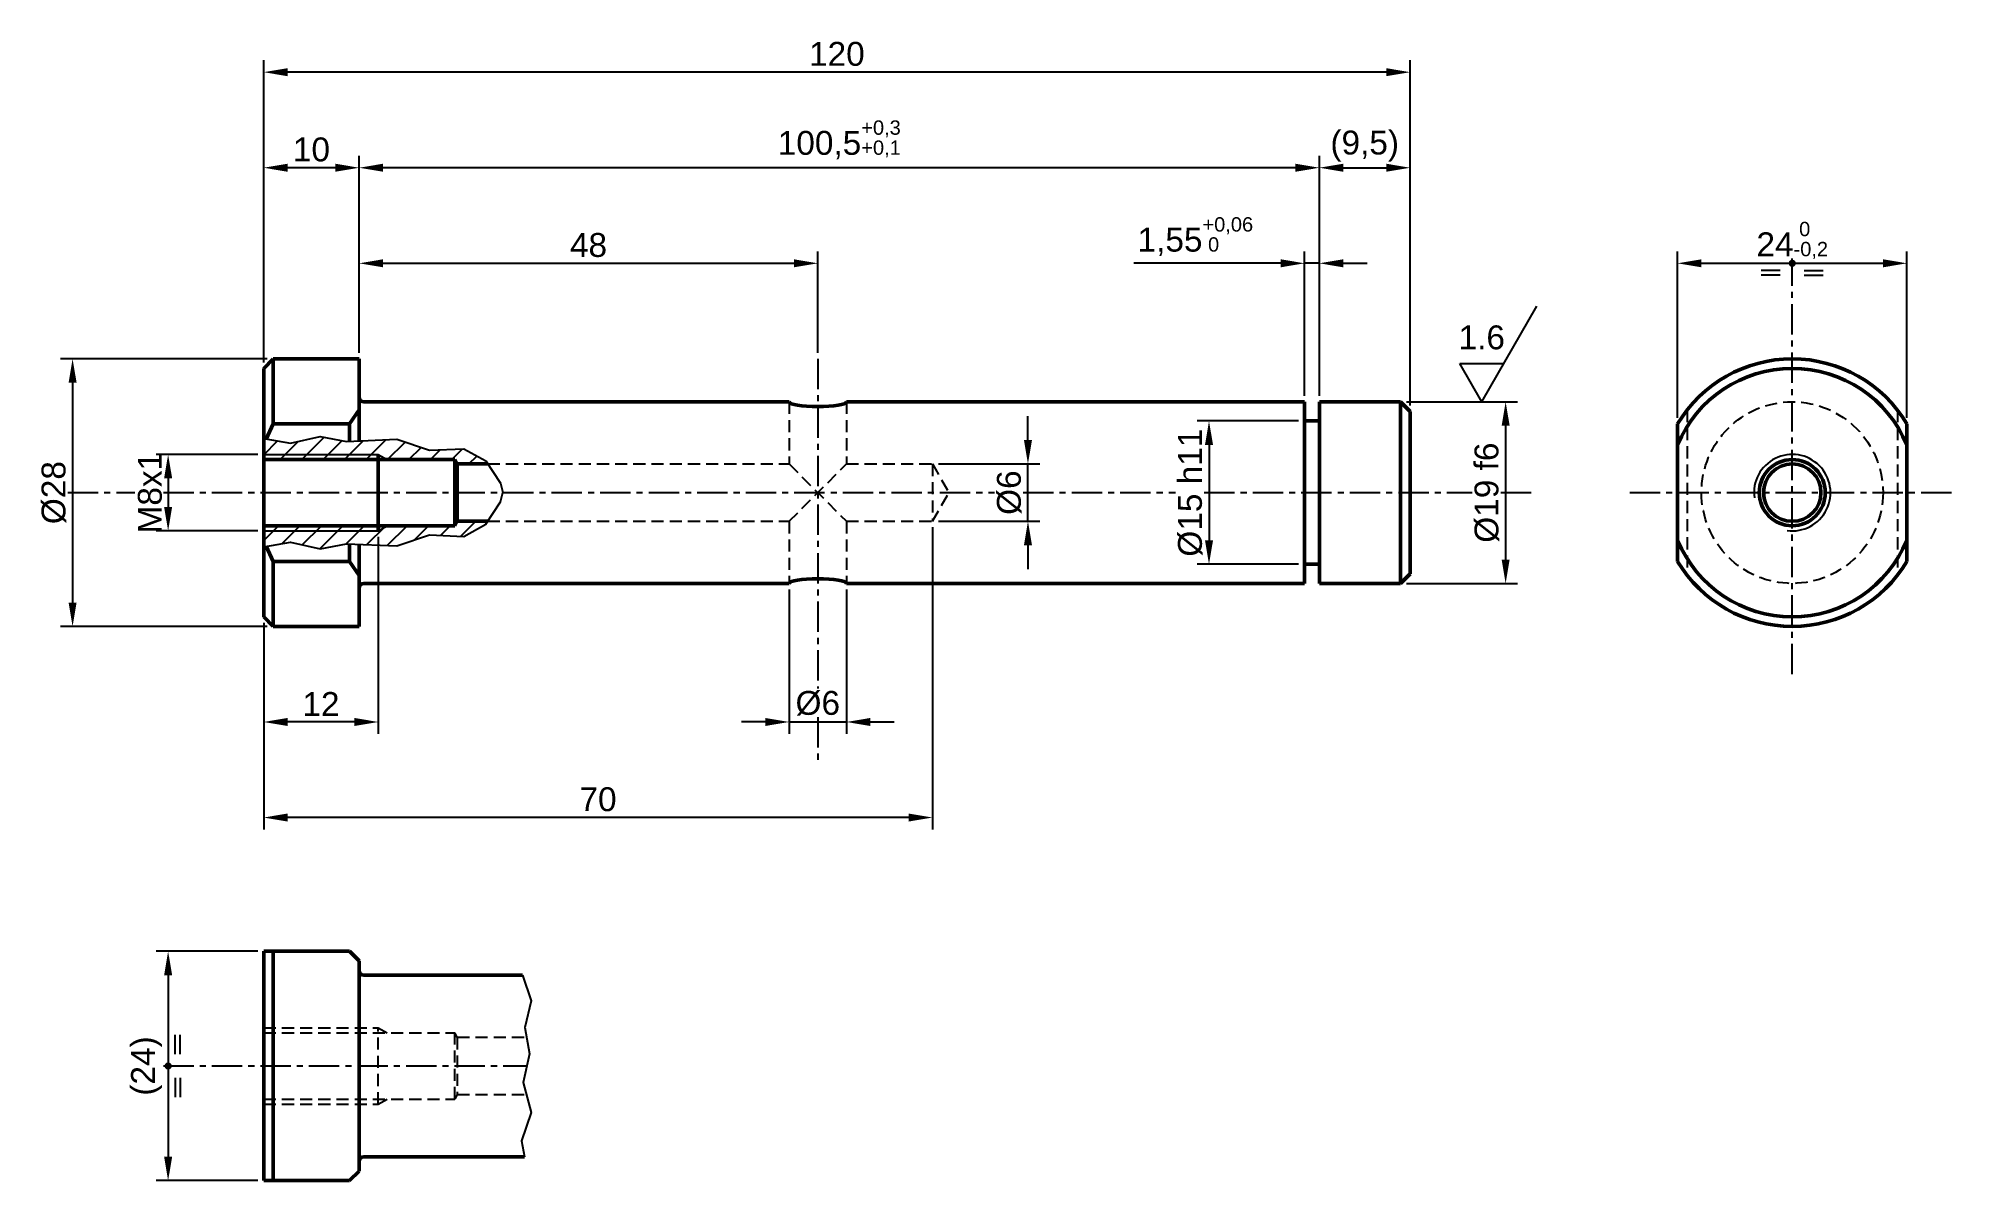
# Model space of a CAD drawing. Header units: millimetres. Extents: x 176 to 377, y 138 to 257.
import ezdxf
from ezdxf.enums import TextEntityAlignment as Align

# ---------------------------------------------------------------- set-up
doc = ezdxf.new("R2010")
doc.units = ezdxf.units.MM
doc.header["$LTSCALE"] = 0.1
doc.header["$PDSIZE"] = -5
doc.linetypes.add('CENTER', pattern=[50.8, 31.75, -6.35, 6.35, -6.35])
doc.linetypes.add('DASHED', pattern=[19.05, 12.7, -6.35])
for name, color, linetype, lineweight in [('ASSE', 4, 'CENTER', 25), ('CONTORNO1', 7, 'Continuous', 50), ('NASCOSTA', 6, 'DASHED', 25), ('QUOTA', 3, 'Continuous', 25), ('SOTTILE', 3, 'Continuous', 25), ('TRATTEGGIO', 1, 'Continuous', 25)]:
    doc.layers.add(name, color=color, linetype=linetype, lineweight=lineweight)
doc.styles.get("Standard").update_dxf_attribs({"font": 'arial.ttf'})
doc.dimstyles.new('ISO_1-1', dxfattribs={"dimtxt": 2.5, "dimasz": 2.5, "dimexe": 1.25, "dimexo": 0.625, "dimtad": 1, "dimtxsty": 'Standard', "dimcen": 2.5, "dimclrt": 2, "dimadec": 0, "dimazin": 0, "dimtfac": 1, "dimtmove": 0, "dimatfit": 3, "dimfxl": 1, "dimarcsym": 0})

# ---------------------------------------------------------------- blocks, each defined once
blk = doc.blocks.new('*D3')
at = {"layer": 'Defpoints', "color": 0}
for p in [(212, 205.5), (200, 196.5), (200, 185.5)]:
    blk.add_point(p, dxfattribs=at)
at = {"layer": 'QUOTA', "color": 0, "lineweight": -2}
for p, q in [((212, 204.88), (212, 184.25)), ((200, 195.88), (200, 184.25)), ((209.5, 185.5), (202.5, 185.5))]:
    blk.add_line(p, q, dxfattribs=at)
at = {"layer": 'QUOTA', "color": 0}
for points in [[(202.5, 185.92), (202.5, 185.08), (200, 185.5)], [(209.5, 185.08), (209.5, 185.92), (212, 185.5)]]:
    blk.add_solid(points, dxfattribs=at)
at = {"layer": 'QUOTA', "color": 2, "insert": (206, 187.38), "char_height": 2.5, "attachment_point": 5}
blk.add_mtext('12', dxfattribs=at)
blk = doc.blocks.new('*D4')
at = {"layer": 'Defpoints', "color": 0}
for p in [(255, 200), (261, 200), (261, 185.5)]:
    blk.add_point(p, dxfattribs=at)
at = {"layer": 'QUOTA', "color": 0, "lineweight": -2}
for p, q in [((255, 199.38), (255, 184.25)), ((261, 199.38), (261, 184.25)), ((252.5, 185.5), (250, 185.5)), ((255, 185.5), (261, 185.5)), ((263.5, 185.5), (266, 185.5))]:
    blk.add_line(p, q, dxfattribs=at)
at = {"layer": 'QUOTA', "color": 0}
for points in [[(252.5, 185.08), (252.5, 185.92), (255, 185.5)], [(263.5, 185.92), (263.5, 185.08), (261, 185.5)]]:
    blk.add_solid(points, dxfattribs=at)
at = {"layer": 'QUOTA', "color": 2, "insert": (258, 187.45), "char_height": 2.5, "attachment_point": 5}
blk.add_mtext('%%c6', dxfattribs=at)
blk = doc.blocks.new('*D5')
at = {"layer": 'Defpoints', "color": 0}
for p in [(270, 206.5), (200, 196.5), (200, 175.5)]:
    blk.add_point(p, dxfattribs=at)
at = {"layer": 'QUOTA', "color": 0, "lineweight": -2}
for p, q in [((270, 205.88), (270, 174.25)), ((200, 195.88), (200, 174.25)), ((267.5, 175.5), (202.5, 175.5))]:
    blk.add_line(p, q, dxfattribs=at)
at = {"layer": 'QUOTA', "color": 0}
for points in [[(202.5, 175.92), (202.5, 175.08), (200, 175.5)], [(267.5, 175.08), (267.5, 175.92), (270, 175.5)]]:
    blk.add_solid(points, dxfattribs=at)
at = {"layer": 'QUOTA', "color": 2, "insert": (235, 177.4), "char_height": 2.5, "attachment_point": 5}
blk.add_mtext('70', dxfattribs=at)
blk = doc.blocks.new('*D7')
at = {"layer": 'Defpoints', "color": 0}
for p in [(258, 233.5), (210, 223.5), (258, 223.5)]:
    blk.add_point(p, dxfattribs=at)
at = {"layer": 'QUOTA', "color": 0, "lineweight": -2}
for p, q in [((210, 224.12), (210, 234.75)), ((258, 224.12), (258, 234.75)), ((212.5, 233.5), (255.5, 233.5))]:
    blk.add_line(p, q, dxfattribs=at)
at = {"layer": 'QUOTA', "color": 0}
for points in [[(212.5, 233.92), (212.5, 233.08), (210, 233.5)], [(255.5, 233.08), (255.5, 233.92), (258, 233.5)]]:
    blk.add_solid(points, dxfattribs=at)
at = {"layer": 'QUOTA', "color": 2, "insert": (234, 235.4), "char_height": 2.5, "attachment_point": 5}
blk.add_mtext('48', dxfattribs=at)
blk = doc.blocks.new('*D8')
at = {"layer": 'Defpoints', "color": 0}
for p in [(210, 243.5), (210, 223.5), (310.5, 219)]:
    blk.add_point(p, dxfattribs=at)
at = {"layer": 'QUOTA', "color": 0, "lineweight": -2}
for p, q in [((210, 224.12), (210, 244.75)), ((310.5, 219.62), (310.5, 244.75)), ((308, 243.5), (212.5, 243.5))]:
    blk.add_line(p, q, dxfattribs=at)
at = {"layer": 'QUOTA', "color": 0}
for points in [[(212.5, 243.92), (212.5, 243.08), (210, 243.5)], [(308, 243.08), (308, 243.92), (310.5, 243.5)]]:
    blk.add_solid(points, dxfattribs=at)
at = {"layer": 'QUOTA', "color": 2, "insert": (260.25, 246.42), "char_height": 2.5, "attachment_point": 5}
blk.add_mtext('100,5{\\H1.500000;\\S+0,3^ +0,1;}', dxfattribs=at)
blk = doc.blocks.new('*D9')
at = {"layer": 'Defpoints', "color": 0}
for p in [(200, 253.5), (200, 222.5), (320, 218)]:
    blk.add_point(p, dxfattribs=at)
at = {"layer": 'QUOTA', "color": 0, "lineweight": -2}
for p, q in [((200, 223.12), (200, 254.75)), ((320, 218.62), (320, 254.75)), ((317.5, 253.5), (202.5, 253.5))]:
    blk.add_line(p, q, dxfattribs=at)
at = {"layer": 'QUOTA', "color": 0}
for points in [[(202.5, 253.92), (202.5, 253.08), (200, 253.5)], [(317.5, 253.08), (317.5, 253.92), (320, 253.5)]]:
    blk.add_solid(points, dxfattribs=at)
at = {"layer": 'QUOTA', "color": 2, "insert": (260, 255.4), "char_height": 2.5, "attachment_point": 5}
blk.add_mtext('120', dxfattribs=at)
blk = doc.blocks.new('*D10')
at = {"layer": 'Defpoints', "color": 0}
for p in [(200, 243.5), (210, 223.5), (200, 222.5)]:
    blk.add_point(p, dxfattribs=at)
at = {"layer": 'QUOTA', "color": 0, "lineweight": -2}
for p, q in [((200, 223.12), (200, 244.75)), ((210, 224.12), (210, 244.75)), ((207.5, 243.5), (202.5, 243.5))]:
    blk.add_line(p, q, dxfattribs=at)
at = {"layer": 'QUOTA', "color": 0}
for points in [[(202.5, 243.92), (202.5, 243.08), (200, 243.5)], [(207.5, 243.08), (207.5, 243.92), (210, 243.5)]]:
    blk.add_solid(points, dxfattribs=at)
at = {"layer": 'QUOTA', "color": 2, "insert": (205, 245.4), "char_height": 2.5, "attachment_point": 5}
blk.add_mtext('10', dxfattribs=at)
blk = doc.blocks.new('*D11')
at = {"layer": 'Defpoints', "color": 0}
for p in [(308.95, 233.5), (308.95, 219), (310.5, 219)]:
    blk.add_point(p, dxfattribs=at)
at = {"layer": 'QUOTA', "color": 0, "lineweight": -2}
for p, q in [((308.95, 219.62), (308.95, 234.75)), ((310.5, 219.62), (310.5, 234.75)), ((306.45, 233.5), (291.09, 233.5)), ((310.5, 233.5), (308.95, 233.5)), ((313, 233.5), (315.5, 233.5))]:
    blk.add_line(p, q, dxfattribs=at)
at = {"layer": 'QUOTA', "color": 0}
for points in [[(306.45, 233.08), (306.45, 233.92), (308.95, 233.5)], [(313, 233.92), (313, 233.08), (310.5, 233.5)]]:
    blk.add_solid(points, dxfattribs=at)
at = {"layer": 'QUOTA', "color": 2, "insert": (297.52, 236.29), "char_height": 2.5, "attachment_point": 5}
blk.add_mtext('1,55{\\H1.500000;\\S+0,06^  0;}', dxfattribs=at)
blk = doc.blocks.new('*D12')
at = {"layer": 'Defpoints', "color": 0}
for p in [(320, 243.5), (310.5, 219), (320, 218)]:
    blk.add_point(p, dxfattribs=at)
at = {"layer": 'QUOTA', "color": 0, "lineweight": -2}
for p, q in [((310.5, 219.62), (310.5, 244.75)), ((320, 218.62), (320, 244.75)), ((313, 243.5), (317.5, 243.5))]:
    blk.add_line(p, q, dxfattribs=at)
at = {"layer": 'QUOTA', "color": 0}
for points in [[(313, 243.92), (313, 243.08), (310.5, 243.5)], [(317.5, 243.08), (317.5, 243.92), (320, 243.5)]]:
    blk.add_solid(points, dxfattribs=at)
at = {"layer": 'QUOTA', "color": 2, "insert": (315.25, 245.76), "char_height": 2.5, "attachment_point": 5}
blk.add_mtext('(9,5)', dxfattribs=at)
blk = doc.blocks.new('*D13')
at = {"layer": 'Defpoints', "color": 0}
for p in [(270, 212.5), (280, 212.5), (270, 206.5)]:
    blk.add_point(p, dxfattribs=at)
at = {"layer": 'QUOTA', "color": 0, "lineweight": -2}
for p, q in [((280, 215), (280, 217.5)), ((270.62, 212.5), (281.25, 212.5)), ((280, 206.5), (280, 212.5)), ((270.62, 206.5), (281.25, 206.5)), ((280, 204), (280, 201.5))]:
    blk.add_line(p, q, dxfattribs=at)
at = {"layer": 'QUOTA', "color": 0}
for points in [[(279.58, 215), (280.42, 215), (280, 212.5)], [(280.42, 204), (279.58, 204), (280, 206.5)]]:
    blk.add_solid(points, dxfattribs=at)
at = {"layer": 'QUOTA', "color": 2, "insert": (278.05, 209.5), "char_height": 2.5, "attachment_point": 5, "rotation": 90}
blk.add_mtext('%%c6', dxfattribs=at)
blk = doc.blocks.new('*D14')
at = {"layer": 'Defpoints', "color": 0}
for p in [(308.95, 217), (298.95, 202), (308.95, 202)]:
    blk.add_point(p, dxfattribs=at)
at = {"layer": 'QUOTA', "color": 0, "lineweight": -2}
for p, q in [((308.32, 217), (297.7, 217)), ((298.95, 214.5), (298.95, 204.5)), ((308.32, 202), (297.7, 202))]:
    blk.add_line(p, q, dxfattribs=at)
at = {"layer": 'QUOTA', "color": 0}
for points in [[(299.37, 214.5), (298.53, 214.5), (298.95, 217)], [(298.53, 204.5), (299.37, 204.5), (298.95, 202)]]:
    blk.add_solid(points, dxfattribs=at)
at = {"layer": 'QUOTA', "color": 2, "insert": (297, 209.5), "char_height": 2.5, "attachment_point": 5, "rotation": 90}
blk.add_mtext('%%c15 h11', dxfattribs=at)
blk = doc.blocks.new('*D15')
at = {"layer": 'Defpoints', "color": 0}
for p in [(319, 219), (319, 200), (330, 200)]:
    blk.add_point(p, dxfattribs=at)
at = {"layer": 'QUOTA', "color": 0, "lineweight": -2}
for p, q in [((319.62, 219), (331.25, 219)), ((330, 216.5), (330, 202.5)), ((319.62, 200), (331.25, 200))]:
    blk.add_line(p, q, dxfattribs=at)
at = {"layer": 'QUOTA', "color": 0}
for points in [[(330.42, 216.5), (329.58, 216.5), (330, 219)], [(329.58, 202.5), (330.42, 202.5), (330, 200)]]:
    blk.add_solid(points, dxfattribs=at)
at = {"layer": 'QUOTA', "color": 2, "insert": (328.04, 209.5), "char_height": 2.5, "attachment_point": 5, "rotation": 90}
blk.add_mtext('%%c19 f6', dxfattribs=at)
blk = doc.blocks.new('*D16')
at = {"layer": 'Defpoints', "color": 0}
for p in [(201, 223.5), (180, 195.5), (201, 195.5)]:
    blk.add_point(p, dxfattribs=at)
at = {"layer": 'QUOTA', "color": 0, "lineweight": -2}
for p, q in [((200.38, 223.5), (178.75, 223.5)), ((180, 221), (180, 198)), ((200.38, 195.5), (178.75, 195.5))]:
    blk.add_line(p, q, dxfattribs=at)
at = {"layer": 'QUOTA', "color": 0}
for points in [[(180.42, 221), (179.58, 221), (180, 223.5)], [(179.58, 198), (180.42, 198), (180, 195.5)]]:
    blk.add_solid(points, dxfattribs=at)
at = {"layer": 'QUOTA', "color": 2, "insert": (178.05, 209.5), "char_height": 2.5, "attachment_point": 5, "rotation": 90}
blk.add_mtext('%%c28', dxfattribs=at)
blk = doc.blocks.new('*D17')
at = {"layer": 'Defpoints', "color": 0}
for p in [(200, 213.5), (190, 205.5), (200, 205.5)]:
    blk.add_point(p, dxfattribs=at)
at = {"layer": 'QUOTA', "color": 0, "lineweight": -2}
for p, q in [((199.38, 213.5), (188.75, 213.5)), ((190, 211), (190, 208)), ((199.38, 205.5), (188.75, 205.5))]:
    blk.add_line(p, q, dxfattribs=at)
at = {"layer": 'QUOTA', "color": 0}
for points in [[(190.42, 211), (189.58, 211), (190, 213.5)], [(189.58, 208), (190.42, 208), (190, 205.5)]]:
    blk.add_solid(points, dxfattribs=at)
at = {"layer": 'QUOTA', "color": 2, "insert": (188.1, 209.5), "char_height": 2.5, "attachment_point": 5, "rotation": 90}
blk.add_mtext('M8x1', dxfattribs=at)
blk = doc.blocks.new('Rug_Lavorazione')
at = {"layer": 'QUOTA'}
for p, q in [((0, 0), (5.77, 10)), ((0, 0), (-2.31, 4)), ((-2.31, 4), (2.31, 4))]:
    blk.add_line(p, q, dxfattribs=at)
at = {"layer": 'QUOTA', "color": 2, "flags": 8}
blk.add_attdef('Rugosità', text='', height=2.5, dxfattribs=at).set_placement((0, 5.5), align=Align.CENTER)
blk = doc.blocks.new('*D19')
at = {"layer": 'Defpoints', "color": 0}
for p in [(372, 233.5), (348, 216.71), (372, 216.71)]:
    blk.add_point(p, dxfattribs=at)
at = {"layer": 'QUOTA', "color": 0, "lineweight": -2}
for p, q in [((348, 217.34), (348, 234.75)), ((372, 217.34), (372, 234.75)), ((350.5, 233.5), (369.5, 233.5))]:
    blk.add_line(p, q, dxfattribs=at)
at = {"layer": 'QUOTA', "color": 0}
for points in [[(350.5, 233.92), (350.5, 233.08), (348, 233.5)], [(369.5, 233.08), (369.5, 233.92), (372, 233.5)]]:
    blk.add_solid(points, dxfattribs=at)
at = {"layer": 'QUOTA', "color": 2, "insert": (360, 236.04), "char_height": 2.5, "attachment_point": 5}
blk.add_mtext('24{\\H1.500000;\\S 0^ -0,2;}', dxfattribs=at)
blk = doc.blocks.new('Simbolo_Simmetria')
at = {"layer": 'QUOTA'}
for p, q in [((-1.25, -0.75), (-3.25, -0.75)), ((-1.25, -1.25), (-3.25, -1.25)), ((1.25, -0.75), (3.25, -0.75)), ((1.25, -1.25), (3.25, -1.25))]:
    blk.add_line(p, q, dxfattribs=at)
at = {"layer": 'QUOTA', "const_width": 0.375}
blk.add_lwpolyline([(-0.1875, 0, 1), (0.1875, 0, 1)], format="xyb", close=True, dxfattribs=at)
blk = doc.blocks.new('*D23')
at = {"layer": 'Defpoints', "color": 0}
for p in [(200, 161.5), (190, 137.5), (200, 137.5)]:
    blk.add_point(p, dxfattribs=at)
at = {"layer": 'QUOTA', "color": 0, "lineweight": -2}
for p, q in [((199.38, 161.5), (188.75, 161.5)), ((190, 159), (190, 140)), ((199.38, 137.5), (188.75, 137.5))]:
    blk.add_line(p, q, dxfattribs=at)
at = {"layer": 'QUOTA', "color": 0}
for points in [[(190.42, 159), (189.58, 159), (190, 161.5)], [(189.58, 140), (190.42, 140), (190, 137.5)]]:
    blk.add_solid(points, dxfattribs=at)
at = {"layer": 'QUOTA', "color": 2, "insert": (187.74, 149.5), "char_height": 2.5, "attachment_point": 5, "rotation": 90}
blk.add_mtext('(24)', dxfattribs=at)

msp = doc.modelspace()

# ---------------------------------------------------------------- hatches: boundary and pattern name
at = {"layer": 'TRATTEGGIO'}
h = msp.add_hatch(dxfattribs=at)
h.set_pattern_fill('ANSI31', color=256, scale=0.5, style=0)
h.paths.add_polyline_path([(217.371, 213.932), (213.951, 215.084), (208.658, 214.868), (205.922, 215.372), (202.825, 214.692), (200, 215.154), (200, 213.5), (212, 213.5), (212.938, 212.959), (220, 212.959), (220.265, 212.5), (223.449, 212.5), (223.24, 212.815), (220.936, 214.076)])
h.paths.add_polyline_path([(213.951, 203.916), (217.371, 205.068), (220.936, 204.924), (223.24, 206.185), (223.449, 206.5), (220.265, 206.5), (220, 206.041), (212.938, 206.041), (212, 205.5), (200, 205.5), (200, 203.846), (202.825, 204.308), (205.922, 203.628), (208.658, 204.132)])
h.paths.add_polyline_path([(212, 212.959), (212, 213.5), (200, 213.5), (200, 212.959)], flags=16)
h.paths.add_polyline_path([(212.938, 212.959), (212, 213.5), (212, 212.959)], flags=16)
h.paths.add_polyline_path([(212, 205.5), (212, 206.041), (200, 206.041), (200, 205.5)], flags=16)
h.paths.add_polyline_path([(212, 205.5), (212.938, 206.041), (212, 206.041)], flags=16)

# ---------------------------------------------------------------- linework, layer by layer
at = {"layer": 'ASSE'}
for p, q in [((360, 190.5), (360, 234)), ((258, 223.5), (258, 189)), ((179.5, 209.5), (186.5, 209.5)), ((189.5, 209.5), (276.5, 209.5)), ((279.5, 209.5), (295.45, 209.5)), ((298.45, 209.5), (326.5, 209.5)), ((329.5, 209.5), (333, 209.5)), ((343, 209.5), (377, 209.5)), ((258, 186), (258, 181.5)), ((189.5, 149.5), (227.544, 149.5))]:
    msp.add_line(p, q, dxfattribs=at)
at = {"layer": 'CONTORNO1'}
for p, q in [((201, 223.5), (200, 222.5)), ((201, 223.5), (210, 223.5)), ((201, 223.5), (201, 216.711)), ((210, 223.5), (210, 214.922)), ((200, 222.5), (200, 196.5)), ((210.5, 219), (255, 219)), ((261, 219), (308.95, 219)), ((308.95, 219), (308.95, 200)), ((310.5, 219), (310.5, 200)), ((310.5, 219), (319, 219)), ((319, 219), (320, 218)), ((319, 219), (319, 200)), ((201, 216.711), (200.275, 215.109)), ((209, 216.711), (201, 216.711)), ((210, 218.16), (209, 216.711)), ((209, 216.711), (209, 214.882)), ((308.95, 217), (310.5, 217)), ((320, 218), (320, 201)), ((348, 216.711), (348, 202.289)), ((372, 216.711), (372, 202.289)), ((200, 212.959), (220, 212.959)), ((212, 205.5), (212, 213.5)), ((220.265, 212.5), (220, 212.959)), ((220, 206.041), (220, 212.959)), ((220.265, 212.5), (223.449, 212.5)), ((220.265, 212.5), (220.265, 206.5)), ((200, 206.041), (220, 206.041)), ((220.265, 206.5), (220, 206.041)), ((220.265, 206.5), (223.449, 206.5)), ((201, 202.289), (200.275, 203.891)), ((209, 202.289), (209, 204.118)), ((210, 204.078), (210, 195.5)), ((209, 202.289), (201, 202.289)), ((201, 195.5), (201, 202.289)), ((210, 200.84), (209, 202.289)), ((308.95, 202), (310.5, 202)), ((319, 200), (320, 201)), ((210.5, 200), (255, 200)), ((261, 200), (308.95, 200)), ((310.5, 200), (319, 200)), ((200, 196.5), (201, 195.5)), ((201, 195.5), (210, 195.5)), ((200, 161.5), (200, 137.5)), ((209, 161.5), (200, 161.5)), ((201, 161.5), (201, 137.5)), ((209, 161.5), (210, 160.5)), ((210, 160.5), (210, 138.5)), ((210.5, 159), (227.106, 159)), ((210, 138.5), (209, 137.5)), ((210.5, 140), (227.293, 140)), ((209, 137.5), (200, 137.5))]:
    msp.add_line(p, q, dxfattribs=at)
for radius in [3.459, 3]:
    msp.add_circle((360, 209.5), radius, dxfattribs=at)
for centre, radius, start, end in [((360, 209.5), 14, 31.00272, 148.99728), ((360, 209.5), 13, 22.61986, 157.38014), ((210.5, 219.5), 0.5, 180, 270), ((360, 209.5), 13, 202.61986, 337.38014), ((360, 209.5), 14, 211.00272, 328.99728), ((210.5, 199.5), 0.5, 90, 180), ((210.5, 159.5), 0.5, 180, 270), ((210.5, 139.5), 0.5, 90, 180)]:
    msp.add_arc(centre, radius, start, end, dxfattribs=at)
msp.add_ellipse((258, 219), major_axis=(3, 0), ratio=0.162029, start_param=3.1415927, end_param=6.2831853, dxfattribs=at)
at = {"layer": 'CONTORNO1', "extrusion": (0, 0, -1)}
msp.add_ellipse((258, 200), major_axis=(3, 0), ratio=0.162029, start_param=3.1415927, end_param=6.2831853, dxfattribs=at)
at = {"layer": 'NASCOSTA'}
for p, q in [((255, 219), (255, 212.5)), ((261, 219), (261, 212.5)), ((349, 218.16), (349, 200.84)), ((371, 218.16), (371, 200.84)), ((223.449, 212.5), (255, 212.5)), ((255, 206.5), (261, 212.5)), ((255, 212.5), (261, 206.5)), ((261, 212.5), (270, 212.5)), ((270, 212.5), (270, 206.5)), ((270, 212.5), (271.732, 209.5)), ((270, 206.5), (271.732, 209.5)), ((223.449, 206.5), (255, 206.5)), ((255, 206.5), (255, 200)), ((261, 206.5), (261, 200)), ((261, 206.5), (270, 206.5)), ((200, 153.5), (212, 153.5)), ((200, 152.959), (220, 152.959)), ((212, 145.5), (212, 153.5)), ((212, 153.5), (212.938, 152.959)), ((220.265, 152.5), (220, 152.959)), ((220, 146.041), (220, 152.959)), ((220.265, 152.5), (220.265, 146.5)), ((220.265, 152.5), (227.512, 152.5)), ((220.265, 146.5), (220, 146.041)), ((220.265, 146.5), (227.507, 146.5)), ((200, 146.041), (220, 146.041)), ((200, 145.5), (212, 145.5)), ((212, 145.5), (212.938, 146.041))]:
    msp.add_line(p, q, dxfattribs=at)
msp.add_circle((360, 209.5), 9.5, dxfattribs=at)
at = {"layer": 'SOTTILE'}
for p, q in [((200, 213.5), (212, 213.5)), ((212, 213.5), (212.938, 212.959)), ((200, 205.5), (212, 205.5)), ((212, 205.5), (212.938, 206.041))]:
    msp.add_line(p, q, dxfattribs=at)
for points in [[(200, 215.154), (202.825, 214.692), (205.922, 215.372), (208.658, 214.868), (213.951, 215.084), (217.371, 213.932), (220.936, 214.076), (223.24, 212.815), (224.788, 210.475), (225.042, 209.5)], [(200, 203.846), (202.825, 204.308), (205.922, 203.628), (208.658, 204.132), (213.951, 203.916), (217.371, 205.068), (220.936, 204.924), (223.24, 206.185), (224.788, 208.525), (225.042, 209.5)], [(227.106, 159), (228.015, 156.302), (227.324, 153.541), (227.823, 150.779), (227.171, 147.787), (227.995, 144.633), (226.989, 141.66), (227.293, 140)]]:
    msp.add_lwpolyline(points, dxfattribs=at)
msp.add_arc((360, 209.5), 4, 262.24101, 187.75899, dxfattribs=at)

# ---------------------------------------------------------------- block references
at = {"layer": 'QUOTA'}
msp.add_blockref('Simbolo_Simmetria', (360, 233.5), dxfattribs=at)
msp.add_blockref('Rug_Lavorazione', (327.5, 219), dxfattribs=at).add_auto_attribs({'Rugosità': '1.6'})
at = {"layer": 'QUOTA', "rotation": 90}
msp.add_blockref('Simbolo_Simmetria', (190, 149.5), dxfattribs=at)

# ---------------------------------------------------------------- dimensions: what is measured, and where the dimension line sits
at = {"layer": 'QUOTA'}
for base, p1, p2, picture, middle in [((200, 253.5), (320, 218), (200, 222.5), '*D9', (260, 255.401)), ((200, 243.5), (210, 223.5), (200, 222.5), '*D10', (205, 245.401)), ((258, 233.5), (210, 223.5), (258, 223.5), '*D7', (234, 235.401)), ((200, 175.5), (270, 206.5), (200, 196.5), '*D5', (235, 177.401)), ((200, 185.5), (212, 205.5), (200, 196.5), '*D3', (206, 187.38))]:
    dim = msp.add_linear_dim(base=base, p1=p1, p2=p2, dimstyle='ISO_1-1', dxfattribs=at)
    dim.commit()
    dim.dimension.update_dxf_attribs({"geometry": picture, "text_midpoint": middle})
for base, p1, p2, override, picture, middle in [((210, 243.5), (310.5, 219), (210, 223.5), {"dimtol": 1, "dimlim": 0, "dimtp": 0.3, "dimtm": -0.1, "dimtfac": 0.6}, '*D8', (260.25, 246.423)), ((308.95, 233.5), (310.5, 219), (308.95, 219), {"dimtol": 1, "dimlim": 0, "dimtp": 0.06, "dimtm": 0, "dimtfac": 0.6}, '*D11', (297.519, 236.288)), ((372, 233.5), (348, 216.711), (372, 216.711), {"dimtol": 1, "dimlim": 0, "dimtm": 0.2, "dimtfac": 0.6}, '*D19', (360, 236.042))]:
    dim = msp.add_linear_dim(base=base, p1=p1, p2=p2, dimstyle='ISO_1-1', override=override, dxfattribs=at)
    dim.commit()
    dim.dimension.update_dxf_attribs({"geometry": picture, "text_midpoint": middle})
for base, p1, p2, text, picture, middle in [((320, 243.5), (310.5, 219), (320, 218), '(<>)', '*D12', (315.25, 245.762)), ((261, 185.5), (255, 200), (261, 200), '%%c<>', '*D4', (258, 187.446))]:
    dim = msp.add_linear_dim(base=base, p1=p1, p2=p2, text=text, dimstyle='ISO_1-1', dxfattribs=at)
    dim.commit()
    dim.dimension.update_dxf_attribs({"geometry": picture, "text_midpoint": middle})
for base, p1, p2, text, picture, middle in [((180, 195.5), (201, 223.5), (201, 195.5), '%%c<>', '*D16', (178.054, 209.5)), ((330, 200), (319, 219), (319, 200), '%%c<> f6', '*D15', (328.038, 209.5)), ((280, 212.5), (270, 206.5), (270, 212.5), '%%c<>', '*D13', (278.054, 209.5)), ((298.95, 202), (308.95, 217), (308.95, 202), '%%c<> h11', '*D14', (297.004, 209.5)), ((190, 137.5), (200, 161.5), (200, 137.5), '(<>)', '*D23', (187.738, 149.5))]:
    dim = msp.add_linear_dim(base=base, p1=p1, p2=p2, angle=90, text=text, dimstyle='ISO_1-1', dxfattribs=at)
    dim.commit()
    dim.dimension.update_dxf_attribs({"geometry": picture, "text_midpoint": middle})
dim = msp.add_linear_dim(base=(190, 205.5), p1=(200, 213.5), p2=(200, 205.5), angle=90, text='M<>x1', dimstyle='ISO_1-1', dxfattribs=at)
dim.commit()
dim.dimension.update_dxf_attribs({"geometry": '*D17', "text_midpoint": (190, 209.5), "dimtype": 160})

doc.saveas('drawing.dxf')
